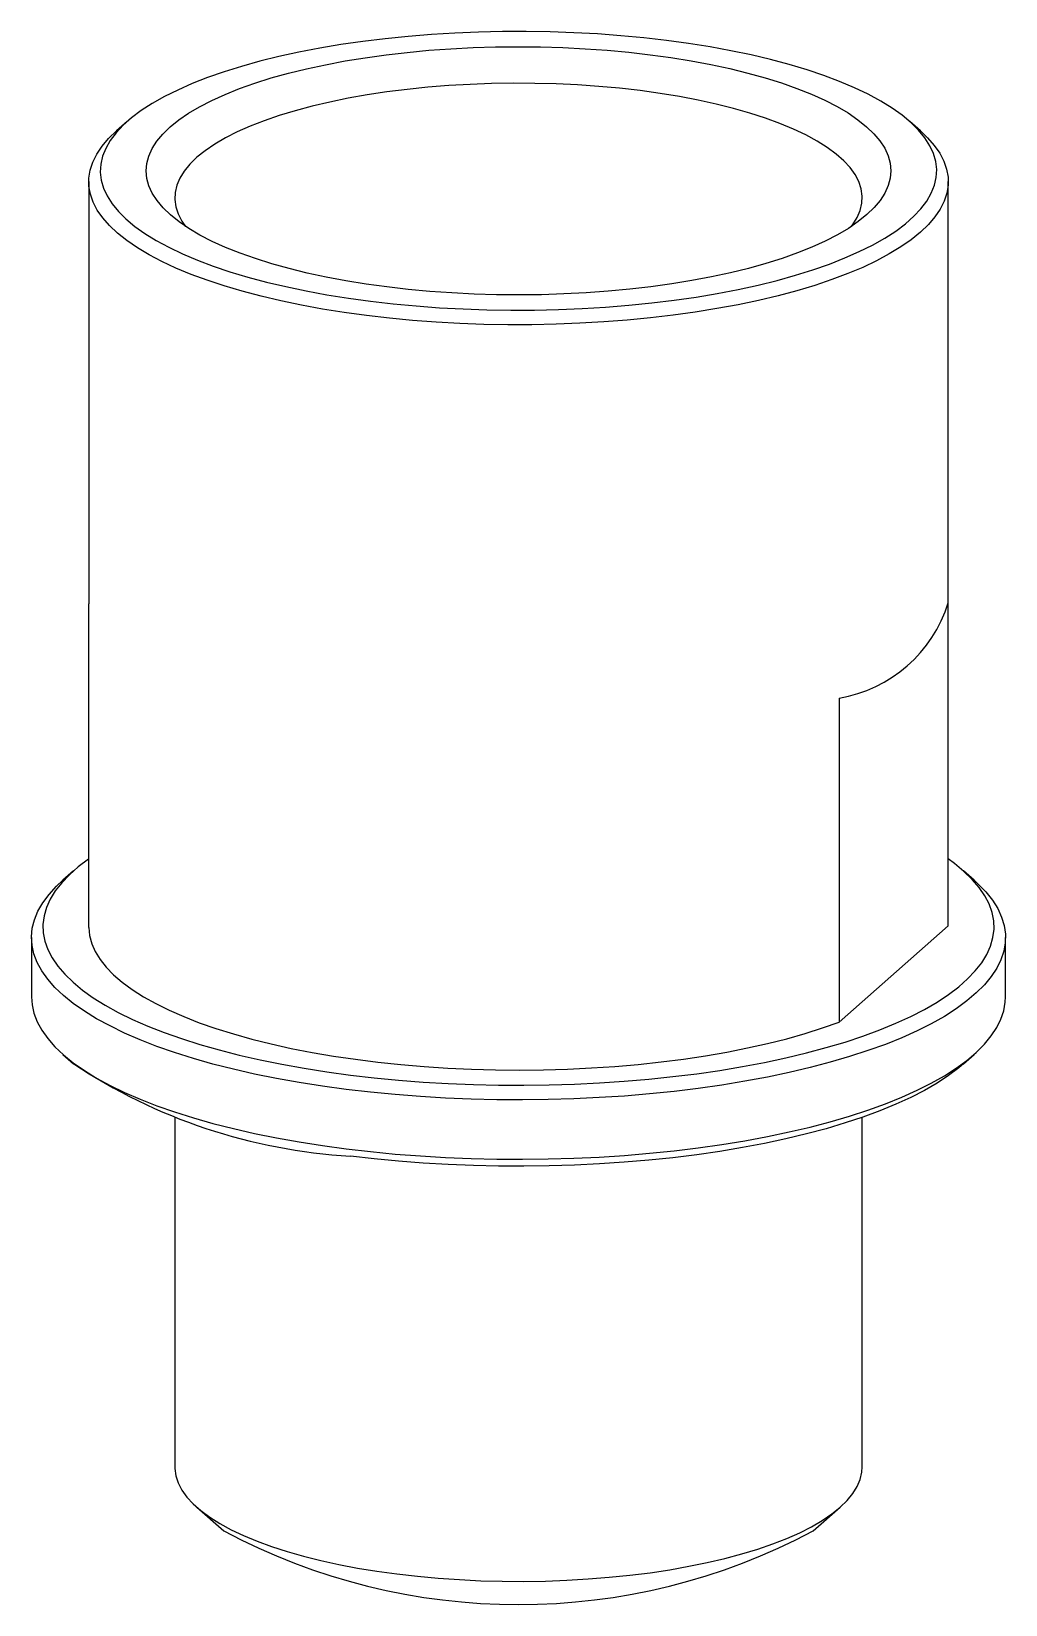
# Paper-space layout '_Dimetrisch' of a CAD drawing. Header units: millimetres. Extents: x -8.5 to 8.5, y -10.4 to 17.
import ezdxf

# ---------------------------------------------------------------- set-up
doc = ezdxf.new("R2010")
doc.units = ezdxf.units.MM

psp = doc.layouts.new('_Dimetrisch')

# ---------------------------------------------------------------- linework, layer by layer
at = {"color": 7, "linetype": 'Continuous', "lineweight": 25}
for p, q in [((-6.829, 15.474), (-7.016, 15.309)), ((7.016, 15.309), (6.829, 15.474)), ((-7.5, 14.425), (-7.5, 7.071)), ((7.5, 7.071), (7.5, 14.425)), ((-7.5, 7.071), (-7.5, 7.056)), ((-7.5, 1.4), (-7.5, 7.056)), ((7.5, 1.429), (7.5, 7.056)), ((5.596, 5.407), (5.596, -0.25)), ((-7.764, 2.392), (-7.951, 2.227)), ((7.951, 2.227), (7.764, 2.392)), ((5.596, -0.25), (7.5, 1.429)), ((-8.5, 1.226), (-8.5, 0.189)), ((8.5, 0.189), (8.5, 1.226)), ((-7.951, -0.813), (-7.764, -0.978)), ((7.764, -0.978), (7.951, -0.813)), ((-6, -1.912), (-6, -8.014)), ((6, -8.014), (6, -1.912)), ((-5.612, -8.721), (-5.145, -9.133)), ((5.145, -9.133), (5.612, -8.721))]:
    psp.add_line(p, q, dxfattribs=at)
at = {"color": 7, "linetype": 'Continuous', "lineweight": 25, "flags": 128}
for points in [[(-2.581, 12.337), (-2.187, 12.292), (-1.786, 12.254), (-1.379, 12.224), (-0.967, 12.202), (-0.553, 12.187), (-0.136, 12.181), (0.281, 12.182), (0.697, 12.191), (1.11, 12.209), (1.521, 12.234), (1.926, 12.266), (2.325, 12.307), (2.716, 12.355), (3.098, 12.41), (3.47, 12.473), (3.831, 12.542), (4.18, 12.619), (4.515, 12.701), (4.835, 12.79), (5.139, 12.885), (5.427, 12.986), (5.697, 13.092), (5.948, 13.203), (6.18, 13.318), (6.392, 13.438), (6.583, 13.562), (6.752, 13.689), (6.899, 13.819), (7.024, 13.951), (7.126, 14.086), (7.205, 14.222), (7.26, 14.36), (7.292, 14.499), (7.3, 14.638), (7.284, 14.777), (7.244, 14.915), (7.18, 15.052), (7.094, 15.188), (6.984, 15.322), (6.851, 15.454), (6.696, 15.583), (6.519, 15.709), (6.321, 15.831), (6.102, 15.949), (5.863, 16.063), (5.605, 16.172), (5.329, 16.277), (5.036, 16.375), (4.726, 16.468), (4.4, 16.555), (4.061, 16.636), (3.708, 16.71), (3.343, 16.777), (2.967, 16.837), (2.581, 16.89), (2.187, 16.935), (1.786, 16.973), (1.379, 17.003), (0.967, 17.025), (0.553, 17.04), (0.136, 17.046), (-0.281, 17.045), (-0.697, 17.036), (-1.11, 17.019), (-1.521, 16.994), (-1.926, 16.961), (-2.325, 16.92), (-2.716, 16.872), (-3.098, 16.817), (-3.47, 16.754), (-3.831, 16.685), (-4.18, 16.608), (-4.515, 16.526), (-4.835, 16.437), (-5.139, 16.342), (-5.427, 16.241), (-5.697, 16.135), (-5.948, 16.024), (-6.18, 15.909), (-6.392, 15.789), (-6.583, 15.665), (-6.752, 15.539), (-6.899, 15.409), (-7.024, 15.276), (-7.126, 15.141), (-7.205, 15.005), (-7.26, 14.867), (-7.292, 14.728), (-7.3, 14.589), (-7.284, 14.451), (-7.244, 14.312), (-7.18, 14.175), (-7.094, 14.039), (-6.984, 13.905), (-6.851, 13.773), (-6.696, 13.644), (-6.519, 13.518), (-6.321, 13.396), (-6.102, 13.278), (-5.863, 13.164), (-5.605, 13.055), (-5.329, 12.95), (-5.036, 12.852), (-4.726, 12.759), (-4.4, 12.672), (-4.061, 12.591), (-3.708, 12.517), (-3.343, 12.45), (-2.967, 12.39), (-2.581, 12.337)], [(-2.298, 12.587), (-2.661, 12.637), (-3.014, 12.694), (-3.356, 12.758), (-3.686, 12.829), (-4.003, 12.906), (-4.305, 12.99), (-4.591, 13.08), (-4.86, 13.175), (-5.112, 13.275), (-5.345, 13.381), (-5.559, 13.491), (-5.752, 13.604), (-5.924, 13.722), (-6.075, 13.843), (-6.204, 13.967), (-6.309, 14.093), (-6.392, 14.221), (-6.452, 14.35), (-6.488, 14.48), (-6.5, 14.611), (-6.489, 14.742), (-6.453, 14.872), (-6.395, 15.002), (-6.313, 15.13), (-6.208, 15.256), (-6.08, 15.38), (-5.93, 15.501), (-5.759, 15.618), (-5.566, 15.732), (-5.354, 15.842), (-5.121, 15.948), (-4.87, 16.048), (-4.601, 16.144), (-4.316, 16.234), (-4.014, 16.318), (-3.698, 16.395), (-3.369, 16.466), (-3.027, 16.531), (-2.674, 16.588), (-2.312, 16.639), (-1.941, 16.681), (-1.563, 16.717), (-1.179, 16.744), (-0.791, 16.764), (-0.4, 16.776), (-0.007, 16.78), (0.385, 16.776), (0.776, 16.765), (1.164, 16.745), (1.548, 16.718), (1.927, 16.683), (2.298, 16.64), (2.661, 16.59), (3.014, 16.533), (3.356, 16.469), (3.686, 16.398), (4.003, 16.321), (4.305, 16.237), (4.591, 16.147), (4.86, 16.052), (5.112, 15.952), (5.345, 15.846), (5.559, 15.737), (5.752, 15.623), (5.924, 15.505), (6.075, 15.384), (6.204, 15.26), (6.309, 15.134), (6.392, 15.006), (6.452, 14.877), (6.488, 14.747), (6.5, 14.616), (6.489, 14.485), (6.453, 14.355), (6.395, 14.225), (6.313, 14.097), (6.208, 13.971), (6.08, 13.848), (5.93, 13.727), (5.759, 13.609), (5.566, 13.495), (5.354, 13.385), (5.121, 13.279), (4.87, 13.179), (4.601, 13.083), (4.316, 12.993), (4.014, 12.909), (3.698, 12.832), (3.369, 12.761), (3.027, 12.696), (2.674, 12.639), (2.312, 12.589), (1.941, 12.546), (1.563, 12.51), (1.179, 12.483), (0.791, 12.463), (0.4, 12.451), (0.007, 12.447), (-0.385, 12.451), (-0.776, 12.462), (-1.164, 12.482), (-1.548, 12.509), (-1.927, 12.544), (-2.298, 12.587)], [(5.809, 13.641), (5.834, 13.675), (5.911, 13.798), (5.964, 13.923), (5.993, 14.048), (5.999, 14.173), (5.982, 14.299), (5.94, 14.424), (5.875, 14.548), (5.787, 14.67), (5.677, 14.79), (5.543, 14.907), (5.388, 15.022), (5.212, 15.133), (5.015, 15.24), (4.798, 15.343), (4.563, 15.441), (4.309, 15.534), (4.038, 15.621), (3.752, 15.703), (3.45, 15.778), (3.135, 15.847), (2.808, 15.91), (2.47, 15.965), (2.121, 16.013), (1.765, 16.054), (1.401, 16.087), (1.032, 16.112), (0.659, 16.13), (0.283, 16.14), (-0.094, 16.142), (-0.47, 16.136), (-0.845, 16.122), (-1.216, 16.101), (-1.583, 16.071), (-1.943, 16.034), (-2.296, 15.99), (-2.639, 15.938), (-2.972, 15.879), (-3.294, 15.814), (-3.602, 15.742), (-3.896, 15.663), (-4.175, 15.579), (-4.437, 15.488), (-4.682, 15.393), (-4.909, 15.292), (-5.116, 15.187), (-5.302, 15.078), (-5.468, 14.965), (-5.612, 14.849), (-5.735, 14.73), (-5.834, 14.609), (-5.911, 14.486), (-5.964, 14.362), (-5.993, 14.237), (-5.999, 14.111), (-5.982, 13.985), (-5.94, 13.86), (-5.875, 13.737), (-5.809, 13.641)], [(-2.652, 12.086), (-3.041, 12.14), (-3.42, 12.2), (-3.789, 12.268), (-4.146, 12.342), (-4.49, 12.423), (-4.82, 12.51), (-5.135, 12.603), (-5.433, 12.702), (-5.714, 12.806), (-5.978, 12.915), (-6.222, 13.029), (-6.447, 13.148), (-6.652, 13.27), (-6.836, 13.396), (-6.998, 13.526), (-7.138, 13.658), (-7.256, 13.793), (-7.351, 13.929), (-7.423, 14.067), (-7.471, 14.207), (-7.496, 14.347), (-7.498, 14.487), (-7.475, 14.627), (-7.43, 14.766), (-7.361, 14.905), (-7.268, 15.041), (-7.153, 15.176), (-7.016, 15.309)], [(7.016, 15.309), (7.138, 15.192), (7.256, 15.057), (7.351, 14.921), (7.423, 14.783), (7.471, 14.643), (7.496, 14.503), (7.498, 14.363), (7.475, 14.223), (7.43, 14.084), (7.361, 13.945), (7.268, 13.808), (7.153, 13.674), (7.016, 13.541), (6.856, 13.411), (6.675, 13.285), (6.472, 13.162), (6.25, 13.043), (6.007, 12.928), (5.746, 12.818), (5.467, 12.713), (5.17, 12.614), (4.858, 12.52), (4.53, 12.432), (4.187, 12.351), (3.832, 12.276), (3.464, 12.208), (3.086, 12.146), (2.698, 12.092), (2.301, 12.046), (1.897, 12.006), (1.487, 11.975), (1.073, 11.951), (0.655, 11.935), (0.235, 11.926), (-0.186, 11.926), (-0.606, 11.933), (-1.024, 11.948), (-1.439, 11.971), (-1.849, 12.002), (-2.254, 12.041), (-2.652, 12.086)], [(-7.5, 2.599), (-7.505, 2.596), (-7.683, 2.461), (-7.839, 2.323), (-7.973, 2.183), (-8.085, 2.04), (-8.173, 1.896), (-8.239, 1.75), (-8.281, 1.604), (-8.299, 1.456), (-8.294, 1.309), (-8.265, 1.162), (-8.214, 1.016), (-8.138, 0.871), (-8.04, 0.727), (-7.919, 0.585), (-7.775, 0.446), (-7.61, 0.31), (-7.423, 0.176), (-7.214, 0.046), (-6.986, -0.08), (-6.737, -0.202), (-6.47, -0.319), (-6.184, -0.431), (-5.88, -0.538), (-5.56, -0.64), (-5.224, -0.736), (-4.874, -0.825), (-4.509, -0.909), (-4.132, -0.985), (-3.743, -1.055), (-3.344, -1.118), (-2.934, -1.174)], [(-2.934, -1.174), (-2.517, -1.222), (-2.093, -1.263), (-1.662, -1.296), (-1.227, -1.322), (-0.788, -1.34), (-0.348, -1.35), (0.094, -1.352), (0.536, -1.347), (0.976, -1.333), (1.413, -1.312), (1.847, -1.283), (2.275, -1.247), (2.696, -1.202), (3.11, -1.151), (3.515, -1.092), (3.911, -1.026), (4.295, -0.953), (4.667, -0.874), (5.025, -0.788), (5.37, -0.695), (5.699, -0.597), (6.012, -0.493), (6.308, -0.384), (6.586, -0.269), (6.846, -0.15), (7.086, -0.027), (7.306, 0.101), (7.505, 0.233), (7.683, 0.368), (7.839, 0.505), (7.973, 0.646), (8.085, 0.788), (8.173, 0.933), (8.239, 1.078), (8.281, 1.225), (8.299, 1.372), (8.294, 1.519), (8.265, 1.666), (8.214, 1.813), (8.138, 1.958), (8.04, 2.101), (7.919, 2.243), (7.775, 2.382), (7.61, 2.519), (7.5, 2.599)], [(-3.005, -1.425), (-3.421, -1.368), (-3.827, -1.304), (-4.222, -1.233), (-4.605, -1.156), (-4.976, -1.071), (-5.333, -0.981), (-5.675, -0.884), (-6.001, -0.781), (-6.31, -0.673), (-6.602, -0.559), (-6.875, -0.44), (-7.129, -0.317), (-7.364, -0.19), (-7.577, -0.058), (-7.77, 0.077), (-7.941, 0.215), (-8.09, 0.356), (-8.216, 0.5), (-8.32, 0.645), (-8.4, 0.793), (-8.457, 0.941), (-8.49, 1.09), (-8.5, 1.24), (-8.486, 1.389), (-8.448, 1.538), (-8.387, 1.686), (-8.302, 1.833), (-8.194, 1.979), (-8.064, 2.122), (-7.951, 2.227)], [(7.951, 2.227), (8.018, 2.166), (8.156, 2.023), (8.271, 1.879), (8.363, 1.732), (8.432, 1.585), (8.477, 1.436), (8.498, 1.286), (8.496, 1.137), (8.47, 0.987), (8.42, 0.839), (8.347, 0.691), (8.251, 0.545), (8.132, 0.401), (7.99, 0.259), (7.826, 0.12), (7.64, -0.016), (7.433, -0.149), (7.205, -0.278), (6.956, -0.403), (6.689, -0.523), (6.403, -0.638), (6.099, -0.748), (5.778, -0.852), (5.441, -0.951), (5.089, -1.044), (4.722, -1.13), (4.343, -1.21), (3.951, -1.283), (3.548, -1.349), (3.136, -1.408), (2.714, -1.459), (2.285, -1.503), (1.85, -1.54), (1.41, -1.568), (0.965, -1.589), (0.518, -1.602), (0.07, -1.608), (-0.379, -1.605), (-0.826, -1.594), (-1.272, -1.576), (-1.713, -1.55), (-2.15, -1.516), (-2.581, -1.474), (-3.005, -1.425)], [(-7.5, 1.4), (-7.486, 1.26), (-7.448, 1.12), (-7.387, 0.982), (-7.303, 0.845), (-7.196, 0.71), (-7.066, 0.576), (-6.915, 0.446), (-6.741, 0.319), (-6.547, 0.194), (-6.332, 0.074), (-6.097, -0.042), (-5.843, -0.153), (-5.571, -0.26), (-5.281, -0.361), (-4.975, -0.457), (-4.653, -0.546), (-4.317, -0.63), (-3.967, -0.708), (-3.604, -0.778), (-3.231, -0.842), (-2.847, -0.899), (-2.454, -0.948), (-2.054, -0.99), (-1.647, -1.025), (-1.235, -1.052), (-0.819, -1.071), (-0.401, -1.082), (0.019, -1.086), (0.438, -1.082), (0.857, -1.069), (1.272, -1.05), (1.684, -1.022), (2.09, -0.987), (2.49, -0.944), (2.882, -0.894), (3.265, -0.837), (3.637, -0.772), (3.999, -0.701), (4.347, -0.623), (4.683, -0.539), (5.003, -0.448), (5.308, -0.352), (5.596, -0.25)], [(-8.5, 0.189), (-8.49, 0.053), (-8.457, -0.096), (-8.4, -0.244), (-8.32, -0.392), (-8.216, -0.537), (-8.09, -0.681), (-7.941, -0.822), (-7.77, -0.96), (-7.577, -1.095), (-7.364, -1.227), (-7.129, -1.354), (-6.875, -1.478), (-6.602, -1.596), (-6.31, -1.71), (-6.001, -1.818), (-5.675, -1.921), (-5.333, -2.018), (-4.976, -2.109), (-4.605, -2.193), (-4.222, -2.271), (-3.827, -2.341), (-3.421, -2.405), (-3.005, -2.462)], [(-3.005, -2.462), (-2.581, -2.511), (-2.15, -2.553), (-1.713, -2.587), (-1.272, -2.613), (-0.826, -2.631), (-0.379, -2.642), (0.07, -2.645), (0.518, -2.639), (0.965, -2.626), (1.41, -2.606), (1.85, -2.577), (2.285, -2.54), (2.714, -2.496), (3.136, -2.445), (3.548, -2.386), (3.951, -2.32), (4.343, -2.247), (4.722, -2.167), (5.089, -2.081), (5.441, -1.988), (5.778, -1.89), (6.099, -1.785), (6.403, -1.675), (6.689, -1.56), (6.956, -1.44), (7.205, -1.315), (7.433, -1.186), (7.64, -1.053), (7.826, -0.917), (7.99, -0.778), (8.132, -0.636), (8.251, -0.492), (8.347, -0.346), (8.42, -0.198), (8.47, -0.05), (8.496, 0.1), (8.5, 0.189)], [(7.764, -0.978), (7.683, -1.047), (7.505, -1.182), (7.306, -1.313), (7.086, -1.441), (6.846, -1.564), (6.586, -1.684), (6.308, -1.798), (6.012, -1.907), (5.699, -2.011), (5.37, -2.11), (5.025, -2.202), (4.667, -2.288), (4.295, -2.368), (3.911, -2.44), (3.515, -2.506), (3.11, -2.565), (2.696, -2.617), (2.275, -2.661), (1.847, -2.697), (1.413, -2.726), (0.976, -2.747), (0.536, -2.761), (0.094, -2.766), (-0.348, -2.764), (-0.788, -2.754), (-1.227, -2.736), (-1.662, -2.711), (-2.093, -2.677), (-2.517, -2.636), (-2.934, -2.588)], [(-6, -8.014), (-5.999, -8.045), (-5.982, -8.171), (-5.94, -8.296), (-5.875, -8.419), (-5.787, -8.541), (-5.677, -8.662), (-5.543, -8.779), (-5.388, -8.894), (-5.212, -9.005), (-5.015, -9.112), (-4.798, -9.215), (-4.563, -9.313), (-4.309, -9.406), (-4.038, -9.493), (-3.752, -9.575), (-3.45, -9.65), (-3.135, -9.719), (-2.808, -9.781), (-2.47, -9.837), (-2.121, -9.885), (-1.765, -9.925), (-1.401, -9.959), (-1.032, -9.984), (-0.659, -10.002), (-0.283, -10.012), (0.094, -10.014), (0.47, -10.008), (0.845, -9.994), (1.216, -9.972), (1.583, -9.943), (1.943, -9.906), (2.296, -9.862), (2.639, -9.81), (2.972, -9.751), (3.294, -9.686), (3.602, -9.613), (3.896, -9.535), (4.175, -9.45), (4.437, -9.36), (4.682, -9.264), (4.909, -9.164), (5.116, -9.059), (5.302, -8.95), (5.468, -8.837), (5.612, -8.721), (5.735, -8.602), (5.834, -8.481), (5.911, -8.358), (5.964, -8.234), (5.993, -8.108), (6, -8.014)]]:
    psp.add_lwpolyline(points, dxfattribs=at)
at = {"color": 7, "linetype": 'Continuous', "lineweight": 25}
for centre, radius, start, end in [((5.19, 7.792), 2.42, 279.6549, 342.6643), ((-2.382, 7.117), 9.721, 236.3857, 266.7444), ((0, 0.524), 10.943, 241.9556, 298.0444)]:
    psp.add_arc(centre, radius, start, end, dxfattribs=at)

doc.saveas('drawing.dxf')
